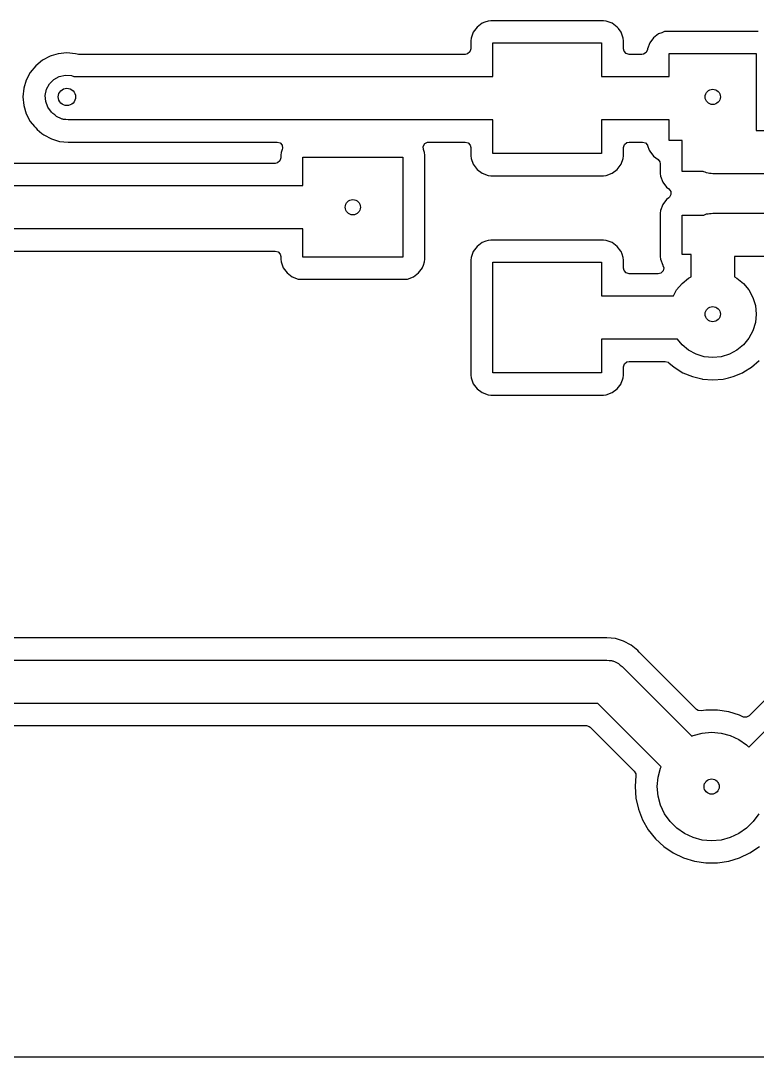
# Model space of a CAD drawing. Extents: x 0.03 to 2.37, y 0.03 to 1.57.
# Drawn here: x 1.048 to 1.715, y 0.03 to 0.969 of the extents above; entities that cross this region are included whole.
import ezdxf

# ---------------------------------------------------------------- set-up
doc = ezdxf.new("R2010")
doc.units = 0
doc.header["$MEASUREMENT"] = 0
doc.layers.add('BLACK', color=7, linetype='CONTINUOUS')

msp = doc.modelspace()

# ---------------------------------------------------------------- linework, layer by layer
at = {"layer": 'BLACK', "linetype": 'CONTINUOUS'}
for p, q in [((1.46843, 0.96762), (1.46611, 0.96675)), ((1.4715, 0.96876), (1.46843, 0.96762)), ((1.47388, 0.96902), (1.4715, 0.96876)), ((1.4715, 0.96876), (1.4715, 0.96876)), ((1.47389, 0.96902), (1.47388, 0.96902)), ((1.47388, 0.96902), (1.47388, 0.96902)), ((1.57611, 0.96902), (1.47389, 0.96902)), ((1.57612, 0.96902), (1.57611, 0.96902)), ((1.5785, 0.96876), (1.57612, 0.96902)), ((1.57612, 0.96902), (1.57612, 0.96902)), ((1.58389, 0.96675), (1.5785, 0.96876)), ((1.5785, 0.96876), (1.5785, 0.96876)), ((1.5785, 0.96876), (1.5785, 0.96876)), ((1.45805, 0.95869), (1.45604, 0.9533)), ((1.4615, 0.9633), (1.45805, 0.95869)), ((1.45805, 0.95869), (1.45805, 0.95869)), ((1.46611, 0.96675), (1.4615, 0.9633)), ((1.46611, 0.96675), (1.46611, 0.96675)), ((1.46611, 0.96675), (1.46611, 0.96675)), ((1.5885, 0.9633), (1.58389, 0.96675)), ((1.58389, 0.96675), (1.58389, 0.96675)), ((1.58389, 0.96675), (1.58389, 0.96675)), ((1.58958, 0.96186), (1.5885, 0.9633)), ((1.59195, 0.95869), (1.58958, 0.96186)), ((1.59369, 0.95404), (1.59195, 0.95869)), ((1.62876, 0.95817), (1.62594, 0.95712)), ((1.63133, 0.95913), (1.62876, 0.95817)), ((1.63371, 0.95939), (1.63133, 0.95913)), ((1.63133, 0.95913), (1.63133, 0.95913)), ((1.63372, 0.95939), (1.63371, 0.95939)), ((1.63371, 0.95939), (1.63371, 0.95939)), ((1.71628, 0.95939), (1.63372, 0.95939)), ((1.45604, 0.9533), (1.45578, 0.95092)), ((1.45578, 0.95092), (1.45578, 0.94347)), ((1.45604, 0.9533), (1.45604, 0.9533)), ((1.4758, 0.91849), (1.4758, 0.949)), ((1.4758, 0.949), (1.5742, 0.949)), ((1.5742, 0.949), (1.5742, 0.91849)), ((1.59396, 0.9533), (1.59369, 0.95404)), ((1.59422, 0.95092), (1.59396, 0.9533)), ((1.59396, 0.9533), (1.59396, 0.9533)), ((1.59422, 0.95091), (1.59422, 0.95092)), ((1.59422, 0.94347), (1.59422, 0.95091)), ((1.61788, 0.94906), (1.61587, 0.94367)), ((1.62133, 0.95367), (1.61788, 0.94906)), ((1.61788, 0.94906), (1.61788, 0.94906)), ((1.62594, 0.95712), (1.62133, 0.95367)), ((1.62594, 0.95712), (1.62594, 0.95712)), ((1.62594, 0.95712), (1.62594, 0.95712)), ((1.09, 0.9399), (1.08222, 0.93913)), ((1.09778, 0.93913), (1.09, 0.9399)), ((1.09, 0.9399), (1.09, 0.9399)), ((1.45499, 0.94078), (1.45288, 0.93895)), ((1.45578, 0.94347), (1.45499, 0.94078)), ((1.59467, 0.9414), (1.59422, 0.94347)), ((1.5965, 0.93929), (1.59467, 0.9414)), ((1.61472, 0.94035), (1.61242, 0.93876)), ((1.61579, 0.94294), (1.61472, 0.94035)), ((1.61587, 0.94367), (1.61579, 0.94294)), ((1.61587, 0.94367), (1.61587, 0.94367)), ((1.63563, 0.91849), (1.63563, 0.93937)), ((1.63563, 0.93937), (1.71437, 0.93937)), ((1.71437, 0.93937), (1.71437, 0.86969)), ((1.06783, 0.93317), (1.06179, 0.92821)), ((1.07473, 0.93686), (1.06783, 0.93317)), ((1.07583, 0.93719), (1.07473, 0.93686)), ((1.08222, 0.93913), (1.07583, 0.93719)), ((1.08222, 0.93913), (1.08222, 0.93913)), ((1.08222, 0.93913), (1.08222, 0.93913)), ((1.08222, 0.93913), (1.08222, 0.93913)), ((1.08222, 0.93913), (1.08222, 0.93913)), ((1.09914, 0.93872), (1.09778, 0.93913)), ((1.09778, 0.93913), (1.09778, 0.93913)), ((1.09778, 0.93913), (1.09778, 0.93913)), ((1.10058, 0.9385), (1.09914, 0.93872)), ((1.45082, 0.9385), (1.10058, 0.9385)), ((1.45288, 0.93895), (1.45082, 0.9385)), ((1.59918, 0.9385), (1.5965, 0.93929)), ((1.61086, 0.9385), (1.59918, 0.9385)), ((1.61242, 0.93876), (1.61086, 0.9385)), ((1.05683, 0.92217), (1.05314, 0.91527)), ((1.06179, 0.92821), (1.05683, 0.92217)), ((1.05683, 0.92217), (1.05683, 0.92217)), ((1.05314, 0.91527), (1.05087, 0.90778)), ((1.05314, 0.91527), (1.05314, 0.91527)), ((1.07156, 0.90688), (1.07424, 0.9118)), ((1.07424, 0.9118), (1.0782, 0.91576)), ((1.0782, 0.91576), (1.08312, 0.91844)), ((1.08312, 0.91844), (1.0886, 0.91963)), ((1.0886, 0.91963), (1.09418, 0.91924)), ((1.09418, 0.91924), (1.0962, 0.91849)), ((1.0962, 0.91849), (1.4758, 0.91849)), ((1.5742, 0.91849), (1.63563, 0.91849)), ((1.05087, 0.90778), (1.0501, 0.9)), ((1.05087, 0.90778), (1.05087, 0.90778)), ((1.07037, 0.9014), (1.07156, 0.90688)), ((1.0501, 0.9), (1.0501, 0.9)), ((1.0501, 0.9), (1.05087, 0.89222)), ((1.07076, 0.89582), (1.07037, 0.9014)), ((1.07272, 0.89057), (1.07076, 0.89582)), ((1.05087, 0.89222), (1.05087, 0.89222)), ((1.05087, 0.89222), (1.05314, 0.88473)), ((1.05314, 0.88473), (1.05314, 0.88473)), ((1.05314, 0.88473), (1.05683, 0.87783)), ((1.07608, 0.88608), (1.07272, 0.89057)), ((1.07728, 0.88488), (1.07608, 0.88608)), ((1.07897, 0.88362), (1.07728, 0.88488)), ((1.08056, 0.88224), (1.07897, 0.88362)), ((1.05683, 0.87783), (1.06055, 0.8733)), ((1.0812, 0.88195), (1.08056, 0.88224)), ((1.08177, 0.88152), (1.0812, 0.88195)), ((1.08374, 0.88079), (1.08177, 0.88152)), ((1.08565, 0.87991), (1.08374, 0.88079)), ((1.08635, 0.87981), (1.08565, 0.87991)), ((1.08702, 0.87956), (1.08635, 0.87981)), ((1.08912, 0.87941), (1.08702, 0.87956)), ((1.0912, 0.87911), (1.08912, 0.87941)), ((1.4758, 0.87911), (1.0912, 0.87911)), ((1.4758, 0.8486), (1.4758, 0.87911)), ((1.63563, 0.87911), (1.5742, 0.87911)), ((1.5742, 0.87911), (1.5742, 0.8486)), ((1.63563, 0.86063), (1.63563, 0.87911)), ((1.06055, 0.8733), (1.06055, 0.8733)), ((1.06055, 0.8733), (1.06157, 0.87228)), ((1.06157, 0.87228), (1.0619, 0.87192)), ((1.0619, 0.87192), (1.06299, 0.87059)), ((1.06299, 0.87059), (1.06742, 0.86695)), ((1.06742, 0.86695), (1.06742, 0.86695)), ((1.06742, 0.86695), (1.06903, 0.86563)), ((1.06903, 0.86563), (1.07593, 0.86194)), ((1.71437, 0.86969), (1.77935, 0.86969)), ((1.07593, 0.86194), (1.08342, 0.85967)), ((1.08342, 0.85967), (1.0912, 0.8589)), ((1.0912, 0.8589), (1.09231, 0.85901)), ((1.0912, 0.8589), (1.0912, 0.8589)), ((1.0912, 0.8589), (1.0912, 0.8589)), ((1.09231, 0.85901), (1.09291, 0.85907)), ((1.09291, 0.85907), (1.09339, 0.8591)), ((1.09339, 0.8591), (1.28038, 0.8591)), ((1.28038, 0.8591), (1.28307, 0.85831)), ((1.28307, 0.85831), (1.2849, 0.8562)), ((1.2849, 0.8562), (1.28529, 0.85343)), ((1.4128, 0.85519), (1.41414, 0.85764)), ((1.413, 0.8524), (1.4128, 0.85519)), ((1.41414, 0.85764), (1.41659, 0.85898)), ((1.41659, 0.85898), (1.41765, 0.8591)), ((1.41765, 0.8591), (1.45082, 0.8591)), ((1.45082, 0.8591), (1.4535, 0.85831)), ((1.4535, 0.85831), (1.45533, 0.8562)), ((1.45533, 0.8562), (1.45578, 0.85413)), ((1.59422, 0.85413), (1.59501, 0.85682)), ((1.59501, 0.85682), (1.59712, 0.85865)), ((1.59712, 0.85865), (1.59918, 0.8591)), ((1.59918, 0.8591), (1.61139, 0.8591)), ((1.61139, 0.8591), (1.61407, 0.85831)), ((1.61407, 0.85831), (1.6159, 0.8562)), ((1.6159, 0.8562), (1.61604, 0.85587)), ((1.61604, 0.85587), (1.61754, 0.85184)), ((1.64744, 0.86063), (1.63563, 0.86063)), ((1.64744, 0.8325), (1.64744, 0.86063)), ((1.28398, 0.84957), (1.28372, 0.84719)), ((1.28372, 0.84719), (1.28372, 0.84467)), ((1.28503, 0.8524), (1.28398, 0.84957)), ((1.28398, 0.84957), (1.28398, 0.84957)), ((1.28529, 0.85343), (1.28503, 0.8524)), ((1.41405, 0.84957), (1.413, 0.8524)), ((1.41431, 0.84719), (1.41405, 0.84957)), ((1.41405, 0.84957), (1.41405, 0.84957)), ((1.41431, 0.75281), (1.41431, 0.84719)), ((1.41431, 0.84719), (1.41431, 0.84719)), ((1.45578, 0.85413), (1.45578, 0.84668)), ((1.45578, 0.84668), (1.45604, 0.8443)), ((1.5742, 0.8486), (1.4758, 0.8486)), ((1.59396, 0.8443), (1.59422, 0.84668)), ((1.59422, 0.84669), (1.59422, 0.85413)), ((1.59422, 0.84668), (1.59422, 0.84669)), ((1.61754, 0.85184), (1.61788, 0.85094)), ((1.61788, 0.85094), (1.62133, 0.84633)), ((1.62133, 0.84633), (1.62543, 0.84326)), ((1.27876, 0.8397), (0.96949, 0.8397)), ((1.28082, 0.84015), (1.27876, 0.8397)), ((1.28293, 0.84198), (1.28082, 0.84015)), ((1.28372, 0.84467), (1.28293, 0.84198)), ((1.30374, 0.81969), (1.30374, 0.84528)), ((1.30374, 0.84528), (1.39429, 0.84528)), ((1.39429, 0.84528), (1.39429, 0.75472)), ((1.45604, 0.8443), (1.45604, 0.8443)), ((1.45604, 0.8443), (1.45805, 0.83891)), ((1.45805, 0.83891), (1.45805, 0.83891)), ((1.45805, 0.83891), (1.4615, 0.8343)), ((1.5885, 0.8343), (1.59195, 0.83891)), ((1.59195, 0.83891), (1.59203, 0.83911)), ((1.59195, 0.83891), (1.59195, 0.83891)), ((1.59203, 0.83911), (1.59396, 0.8443)), ((1.59396, 0.8443), (1.59396, 0.8443)), ((1.62543, 0.84326), (1.62711, 0.84102)), ((1.62711, 0.84102), (1.62742, 0.83928)), ((1.62742, 0.83928), (1.62742, 0.83058)), ((1.4615, 0.8343), (1.46611, 0.83085)), ((1.46611, 0.83085), (1.46611, 0.83085)), ((1.46611, 0.83085), (1.4715, 0.82884)), ((1.4715, 0.82884), (1.4715, 0.82884)), ((1.4715, 0.82884), (1.47388, 0.82858)), ((1.47388, 0.82858), (1.47389, 0.82858)), ((1.47389, 0.82858), (1.57612, 0.82858)), ((1.57612, 0.82858), (1.5785, 0.82884)), ((1.5785, 0.82884), (1.58389, 0.83085)), ((1.5785, 0.82884), (1.5785, 0.82884)), ((1.58389, 0.83085), (1.5885, 0.8343)), ((1.58389, 0.83085), (1.58389, 0.83085)), ((1.62742, 0.83058), (1.62768, 0.8282)), ((1.62768, 0.8282), (1.62768, 0.8282)), ((1.62768, 0.8282), (1.62969, 0.82281)), ((1.66619, 0.8325), (1.64744, 0.8325)), ((1.66682, 0.83209), (1.66619, 0.8325)), ((1.66817, 0.8317), (1.66682, 0.83209)), ((1.66945, 0.83111), (1.66817, 0.8317)), ((1.67085, 0.83091), (1.66945, 0.83111)), ((1.6722, 0.83052), (1.67085, 0.83091)), ((1.67361, 0.83052), (1.6722, 0.83052)), ((1.675, 0.83031), (1.67361, 0.83052)), ((1.74744, 0.83031), (1.675, 0.83031)), ((0.95914, 0.81969), (1.30374, 0.81969)), ((1.62969, 0.82281), (1.62969, 0.82281)), ((1.62969, 0.82281), (1.63314, 0.8182)), ((1.63314, 0.8182), (1.63532, 0.81657)), ((1.63532, 0.80863), (1.63314, 0.807)), ((1.63532, 0.81657), (1.63699, 0.81433)), ((1.63585, 0.80909), (1.63532, 0.80863)), ((1.63719, 0.81154), (1.63585, 0.80909)), ((1.63699, 0.81433), (1.63719, 0.81154)), ((1.62969, 0.80239), (1.62768, 0.797)), ((1.63314, 0.807), (1.62969, 0.80239)), ((1.62969, 0.80239), (1.62969, 0.80239)), ((1.63314, 0.807), (1.63314, 0.807)), ((1.63314, 0.807), (1.63314, 0.807)), ((1.62768, 0.797), (1.62742, 0.79461)), ((1.62742, 0.79461), (1.62742, 0.75539)), ((1.62768, 0.797), (1.62768, 0.797)), ((1.64744, 0.7573), (1.64744, 0.7927)), ((1.64744, 0.7927), (1.6665, 0.7927)), ((1.6665, 0.7927), (1.66682, 0.79291)), ((1.66682, 0.79291), (1.66817, 0.7933)), ((1.66817, 0.7933), (1.66945, 0.79389)), ((1.66945, 0.79389), (1.67085, 0.79409)), ((1.67085, 0.79409), (1.6722, 0.79448)), ((1.6722, 0.79448), (1.67361, 0.79448)), ((1.67361, 0.79448), (1.675, 0.79469)), ((1.675, 0.79469), (1.7625, 0.79469)), ((1.30374, 0.78031), (0.95098, 0.78031)), ((1.30374, 0.75472), (1.30374, 0.78031)), ((1.4615, 0.7645), (1.45805, 0.75989)), ((1.46611, 0.76795), (1.4615, 0.7645)), ((1.46936, 0.76916), (1.46611, 0.76795)), ((1.46611, 0.76795), (1.46611, 0.76795)), ((1.46611, 0.76795), (1.46611, 0.76795)), ((1.4715, 0.76996), (1.46936, 0.76916)), ((1.47388, 0.77022), (1.4715, 0.76996)), ((1.4715, 0.76996), (1.4715, 0.76996)), ((1.47389, 0.77022), (1.47388, 0.77022)), ((1.47388, 0.77022), (1.47388, 0.77022)), ((1.57611, 0.77022), (1.47389, 0.77022)), ((1.57612, 0.77022), (1.57611, 0.77022)), ((1.5785, 0.76996), (1.57612, 0.77022)), ((1.57612, 0.77022), (1.57612, 0.77022)), ((1.58389, 0.76795), (1.5785, 0.76996)), ((1.5785, 0.76996), (1.5785, 0.76996)), ((1.5785, 0.76996), (1.5785, 0.76996)), ((1.5885, 0.7645), (1.58389, 0.76795)), ((1.58389, 0.76795), (1.58389, 0.76795)), ((1.58389, 0.76795), (1.58389, 0.76795)), ((1.59165, 0.7603), (1.5885, 0.7645)), ((0.95318, 0.7603), (1.27876, 0.7603)), ((1.27876, 0.7603), (1.28144, 0.75951)), ((1.28144, 0.75951), (1.28327, 0.7574)), ((1.28327, 0.7574), (1.28372, 0.75533)), ((1.28372, 0.75533), (1.28372, 0.75281)), ((1.28372, 0.75281), (1.28398, 0.75043)), ((1.39429, 0.75472), (1.30374, 0.75472)), ((1.41405, 0.75043), (1.41431, 0.75281)), ((1.41431, 0.75281), (1.41431, 0.75281)), ((1.45604, 0.7545), (1.45578, 0.75212)), ((1.45578, 0.75212), (1.45578, 0.64788)), ((1.45805, 0.75989), (1.45604, 0.7545)), ((1.45604, 0.7545), (1.45604, 0.7545)), ((1.45805, 0.75989), (1.45805, 0.75989)), ((1.59195, 0.75989), (1.59165, 0.7603)), ((1.59288, 0.7574), (1.59195, 0.75989)), ((1.59396, 0.7545), (1.59288, 0.7574)), ((1.59422, 0.75212), (1.59396, 0.7545)), ((1.59396, 0.7545), (1.59396, 0.7545)), ((1.59422, 0.75211), (1.59422, 0.75212)), ((1.59422, 0.74467), (1.59422, 0.75211)), ((1.62742, 0.75539), (1.62768, 0.753)), ((1.62768, 0.753), (1.62768, 0.753)), ((1.62768, 0.753), (1.62969, 0.74761)), ((1.65531, 0.7573), (1.64744, 0.7573)), ((1.65531, 0.73705), (1.65531, 0.7573)), ((1.74744, 0.75531), (1.69469, 0.75531)), ((1.69469, 0.75531), (1.69469, 0.73705)), ((1.28398, 0.75043), (1.28398, 0.75043)), ((1.28398, 0.75043), (1.28599, 0.74503)), ((1.28599, 0.74503), (1.28599, 0.74503)), ((1.28599, 0.74503), (1.28944, 0.74042)), ((1.40859, 0.74042), (1.41204, 0.74503)), ((1.41204, 0.74503), (1.41223, 0.74553)), ((1.41204, 0.74503), (1.41204, 0.74503)), ((1.41223, 0.74553), (1.41291, 0.74736)), ((1.41291, 0.74736), (1.41405, 0.75043)), ((1.41405, 0.75043), (1.41405, 0.75043)), ((1.4758, 0.6498), (1.4758, 0.7502)), ((1.4758, 0.7502), (1.5742, 0.7502)), ((1.5742, 0.7502), (1.5742, 0.71969)), ((1.59467, 0.7426), (1.59422, 0.74467)), ((1.5965, 0.74049), (1.59467, 0.7426)), ((1.63005, 0.74229), (1.62807, 0.74031)), ((1.62969, 0.74761), (1.62986, 0.7473)), ((1.62986, 0.7473), (1.62981, 0.74727)), ((1.62981, 0.74727), (1.63065, 0.74502)), ((1.63065, 0.74502), (1.63005, 0.74229)), ((1.28944, 0.74042), (1.29405, 0.73697)), ((1.29405, 0.73697), (1.29405, 0.73697)), ((1.29405, 0.73697), (1.29944, 0.73496)), ((1.29944, 0.73496), (1.29944, 0.73496)), ((1.29944, 0.73496), (1.30182, 0.7347)), ((1.30182, 0.7347), (1.30183, 0.7347)), ((1.30183, 0.7347), (1.39621, 0.7347)), ((1.39621, 0.7347), (1.39859, 0.73496)), ((1.39859, 0.73496), (1.40398, 0.73697)), ((1.39859, 0.73496), (1.39859, 0.73496)), ((1.40398, 0.73697), (1.40859, 0.74042)), ((1.40398, 0.73697), (1.40398, 0.73697)), ((1.59918, 0.7397), (1.5965, 0.74049)), ((1.6257, 0.7397), (1.59918, 0.7397)), ((1.62807, 0.74031), (1.6257, 0.7397)), ((1.64716, 0.73099), (1.65313, 0.73588)), ((1.65313, 0.73588), (1.65531, 0.73705)), ((1.69469, 0.73705), (1.69687, 0.73588)), ((1.69687, 0.73588), (1.70284, 0.73099)), ((1.63941, 0.71969), (1.64226, 0.72502)), ((1.64226, 0.72502), (1.64716, 0.73099)), ((1.70284, 0.73099), (1.70774, 0.72502)), ((1.70774, 0.72502), (1.71137, 0.71822)), ((1.5742, 0.71969), (1.63941, 0.71969)), ((1.71137, 0.71822), (1.71361, 0.71083)), ((1.71361, 0.71083), (1.71437, 0.70315)), ((1.71361, 0.69547), (1.71137, 0.68808)), ((1.71437, 0.70315), (1.71361, 0.69547)), ((1.71137, 0.68808), (1.70774, 0.68128)), ((1.64305, 0.68031), (1.5742, 0.68031)), ((1.5742, 0.68031), (1.5742, 0.6498)), ((1.64716, 0.67531), (1.64305, 0.68031)), ((1.70774, 0.68128), (1.70284, 0.67531)), ((1.65313, 0.67041), (1.64716, 0.67531)), ((1.65993, 0.66678), (1.65313, 0.67041)), ((1.69687, 0.67041), (1.69007, 0.66678)), ((1.70284, 0.67531), (1.69687, 0.67041)), ((1.59422, 0.65533), (1.59501, 0.65802)), ((1.59501, 0.65802), (1.59712, 0.65985)), ((1.59712, 0.65985), (1.59918, 0.6603)), ((1.59918, 0.6603), (1.6319, 0.6603)), ((1.6319, 0.6603), (1.63458, 0.65951)), ((1.63458, 0.65951), (1.63512, 0.65911)), ((1.63512, 0.65911), (1.63998, 0.65495)), ((1.66732, 0.66454), (1.65993, 0.66678)), ((1.675, 0.66378), (1.66732, 0.66454)), ((1.68268, 0.66454), (1.675, 0.66378)), ((1.69007, 0.66678), (1.68268, 0.66454)), ((1.71002, 0.65495), (1.71712, 0.66102)), ((1.5742, 0.6498), (1.4758, 0.6498)), ((1.59422, 0.64789), (1.59422, 0.65533)), ((1.63998, 0.65495), (1.63998, 0.65495)), ((1.63998, 0.65495), (1.64795, 0.65007)), ((1.64795, 0.65007), (1.65659, 0.64649)), ((1.69341, 0.64649), (1.70205, 0.65007)), ((1.70205, 0.65007), (1.70311, 0.65072)), ((1.70311, 0.65072), (1.71002, 0.65495)), ((1.71002, 0.65495), (1.71002, 0.65495)), ((1.71002, 0.65495), (1.71002, 0.65495)), ((1.45578, 0.64788), (1.45604, 0.6455)), ((1.45604, 0.6455), (1.45604, 0.6455)), ((1.45604, 0.6455), (1.45805, 0.64011)), ((1.45805, 0.64011), (1.45805, 0.64011)), ((1.45805, 0.64011), (1.4615, 0.6355)), ((1.5885, 0.6355), (1.59195, 0.64011)), ((1.59195, 0.64011), (1.59213, 0.64057)), ((1.59195, 0.64011), (1.59195, 0.64011)), ((1.59213, 0.64057), (1.59325, 0.64358)), ((1.59325, 0.64358), (1.59396, 0.6455)), ((1.59396, 0.6455), (1.59422, 0.64788)), ((1.59396, 0.6455), (1.59396, 0.6455)), ((1.59422, 0.64788), (1.59422, 0.64789)), ((1.65659, 0.64649), (1.66516, 0.64443)), ((1.66516, 0.64443), (1.66568, 0.64431)), ((1.66568, 0.64431), (1.675, 0.64358)), ((1.675, 0.64358), (1.68432, 0.64431)), ((1.68432, 0.64431), (1.68928, 0.6455)), ((1.68928, 0.6455), (1.69341, 0.64649)), ((1.4615, 0.6355), (1.46611, 0.63205)), ((1.46611, 0.63205), (1.46611, 0.63205)), ((1.46611, 0.63205), (1.4715, 0.63004)), ((1.4715, 0.63004), (1.4715, 0.63004)), ((1.4715, 0.63004), (1.47388, 0.62978)), ((1.47388, 0.62978), (1.47389, 0.62978)), ((1.47389, 0.62978), (1.57612, 0.62978)), ((1.57612, 0.62978), (1.5785, 0.63004)), ((1.5785, 0.63004), (1.58389, 0.63205)), ((1.5785, 0.63004), (1.5785, 0.63004)), ((1.58389, 0.63205), (1.5885, 0.6355)), ((1.58389, 0.63205), (1.58389, 0.63205)), ((1.57682, 0.4097), (0.97913, 0.4097)), ((1.57731, 0.40973), (1.57682, 0.4097)), ((1.57902, 0.4099), (1.57731, 0.40973)), ((1.5868, 0.40913), (1.57902, 0.4099)), ((1.57902, 0.4099), (1.57902, 0.4099)), ((1.59428, 0.40686), (1.5868, 0.40913)), ((1.5868, 0.40913), (1.5868, 0.40913)), ((1.5868, 0.40913), (1.5868, 0.40913)), ((1.60118, 0.40317), (1.59428, 0.40686)), ((1.77353, 0.40468), (1.70801, 0.33916)), ((1.60723, 0.39821), (1.60118, 0.40317)), ((1.60832, 0.39688), (1.60723, 0.39821)), ((1.60864, 0.39652), (1.60832, 0.39688)), ((1.6602, 0.34497), (1.60864, 0.39652)), ((1.70775, 0.31059), (1.795, 0.39784)), ((0.96878, 0.38969), (1.57902, 0.38969)), ((1.57902, 0.38969), (1.5811, 0.38939)), ((1.5811, 0.38939), (1.5832, 0.38924)), ((1.5832, 0.38924), (1.58386, 0.38899)), ((1.58386, 0.38899), (1.58456, 0.38889)), ((1.58456, 0.38889), (1.58648, 0.38801)), ((1.58648, 0.38801), (1.58845, 0.38728)), ((1.58845, 0.38728), (1.58902, 0.38685)), ((1.58902, 0.38685), (1.58966, 0.38656)), ((1.58966, 0.38656), (1.59125, 0.38518)), ((1.59125, 0.38518), (1.59294, 0.38392)), ((1.59294, 0.38392), (1.65611, 0.32074)), ((1.57086, 0.35031), (0.96063, 0.35031)), ((1.62827, 0.29291), (1.57086, 0.35031)), ((1.66168, 0.34395), (1.6602, 0.34497)), ((1.66444, 0.34357), (1.66168, 0.34395)), ((1.66883, 0.34423), (1.66444, 0.34357)), ((1.6792, 0.34423), (1.66883, 0.34423)), ((1.68946, 0.34269), (1.6792, 0.34423)), ((1.69938, 0.33963), (1.68946, 0.34269)), ((1.70235, 0.3382), (1.69938, 0.33963)), ((1.70277, 0.33802), (1.70235, 0.3382)), ((1.70801, 0.33916), (1.70556, 0.33782)), ((0.96282, 0.3303), (1.56051, 0.3303)), ((1.56051, 0.3303), (1.5632, 0.32951)), ((1.5632, 0.32951), (1.56402, 0.32884)), ((1.56402, 0.32884), (1.60231, 0.29055)), ((1.70556, 0.33782), (1.70277, 0.33802)), ((1.65611, 0.32074), (1.65718, 0.32124)), ((1.65718, 0.32124), (1.66547, 0.32346)), ((1.66547, 0.32346), (1.67402, 0.32421)), ((1.67402, 0.32421), (1.68256, 0.32346)), ((1.68256, 0.32346), (1.69085, 0.32124)), ((1.69085, 0.32124), (1.69862, 0.31762)), ((1.69862, 0.31762), (1.70565, 0.3127)), ((1.70565, 0.3127), (1.70775, 0.31059)), ((1.62555, 0.28355), (1.62777, 0.29183)), ((1.62777, 0.29183), (1.62827, 0.29291)), ((1.60231, 0.29055), (1.60391, 0.28896)), ((1.60391, 0.28896), (1.60525, 0.28651)), ((1.60534, 0.28508), (1.60459, 0.275)), ((1.60525, 0.28651), (1.60534, 0.28508)), ((1.6248, 0.275), (1.62555, 0.28355)), ((1.60459, 0.275), (1.60536, 0.26465)), ((1.62555, 0.26645), (1.6248, 0.275)), ((1.60536, 0.26465), (1.60536, 0.26465)), ((1.60536, 0.26465), (1.60536, 0.26465)), ((1.60536, 0.26465), (1.60767, 0.25454)), ((1.62777, 0.25817), (1.62555, 0.26645)), ((1.60767, 0.25454), (1.61146, 0.24488)), ((1.6314, 0.25039), (1.62777, 0.25817)), ((1.61146, 0.24488), (1.61146, 0.24488)), ((1.61146, 0.24488), (1.61665, 0.23589)), ((1.63632, 0.24337), (1.6314, 0.25039)), ((1.71664, 0.25039), (1.71171, 0.24337)), ((1.61665, 0.23589), (1.62312, 0.22778)), ((1.64238, 0.2373), (1.63632, 0.24337)), ((1.64941, 0.23238), (1.64238, 0.2373)), ((1.70565, 0.2373), (1.69862, 0.23238)), ((1.71171, 0.24337), (1.70565, 0.2373)), ((1.62312, 0.22778), (1.63073, 0.22072)), ((1.65718, 0.22876), (1.64941, 0.23238)), ((1.66547, 0.22654), (1.65718, 0.22876)), ((1.67402, 0.22579), (1.66547, 0.22654)), ((1.68256, 0.22654), (1.67402, 0.22579)), ((1.69085, 0.22876), (1.68256, 0.22654)), ((1.69862, 0.23238), (1.69085, 0.22876)), ((1.63073, 0.22072), (1.63073, 0.22072)), ((1.63073, 0.22072), (1.6393, 0.21488)), ((1.70873, 0.21488), (1.7173, 0.22072)), ((1.6393, 0.21488), (1.6393, 0.21488)), ((1.6393, 0.21488), (1.64865, 0.21037)), ((1.64865, 0.21037), (1.64865, 0.21037)), ((1.64865, 0.21037), (1.65857, 0.20731)), ((1.65857, 0.20731), (1.65857, 0.20731)), ((1.65857, 0.20731), (1.65857, 0.20731)), ((1.65857, 0.20731), (1.66883, 0.20577)), ((1.6792, 0.20577), (1.68946, 0.20731)), ((1.68946, 0.20731), (1.69938, 0.21037)), ((1.68946, 0.20731), (1.68946, 0.20731)), ((1.68946, 0.20731), (1.68946, 0.20731)), ((1.69938, 0.21037), (1.70873, 0.21488)), ((1.69938, 0.21037), (1.69938, 0.21037)), ((1.70873, 0.21488), (1.70873, 0.21488)), ((1.66883, 0.20577), (1.66883, 0.20577)), ((1.66883, 0.20577), (1.6792, 0.20577)), ((1.6792, 0.20577), (1.6792, 0.20577)), ((2.36533, 0.0297), (0.03467, 0.0297))]:
    msp.add_line(p, q, dxfattribs=at)
at = {"layer": 'BLACK'}
for centre, radius in [((1.09, 0.9), 0.00787), ((1.675, 0.9), 0.00689), ((1.34902, 0.8), 0.00689), ((1.675, 0.70315), 0.00689), ((1.67402, 0.275), 0.00689)]:
    msp.add_circle(centre, radius, dxfattribs=at)

doc.saveas('drawing.dxf')
